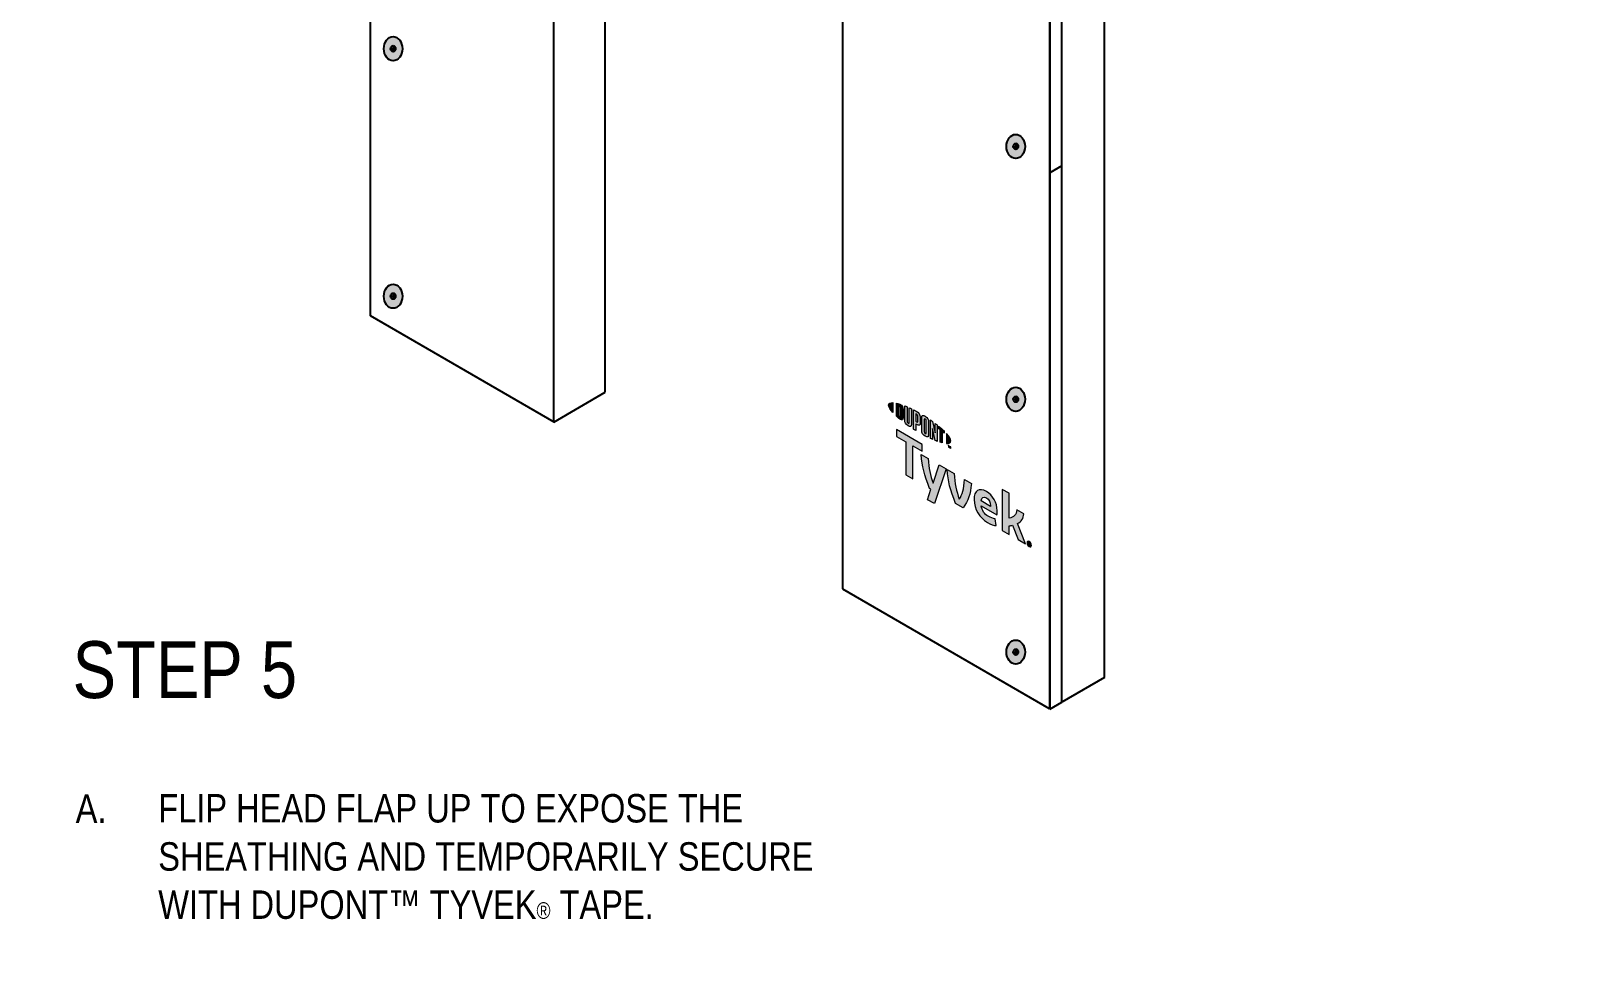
# Model space of a CAD drawing. Header units: inches. Extents: x -26 to 76, y -15 to 22.
# Drawn here: x 8.6 to 17.14, y 2.33 to 7.5 of the extents above; entities that cross this region are included whole.
import ezdxf

# ---------------------------------------------------------------- set-up
doc = ezdxf.new("R2010")
doc.units = ezdxf.units.IN
doc.header["$MEASUREMENT"] = 0
for name, color, linetype, lineweight in [('.ATI-TEXT_2', 7, 'Continuous', 0), ('G-ANNO-TTLB', 7, 'Continuous', 0), ('LOGOS', 7, 'Continuous', 0), ('TYVEK', 7, 'Continuous', 0)]:
    doc.layers.add(name, color=color, linetype=linetype, lineweight=lineweight)

# ---------------------------------------------------------------- blocks, each defined once
blk = doc.blocks.new('Block_16')
at = {"layer": 'TYVEK', "true_color": 0x003b71, "transparency": 33554687}
h = blk.add_hatch(color=156, dxfattribs=at)
h.dxf.hatch_style = 2
edge = h.paths.add_edge_path()
edge.add_ellipse((14.0078, 9.5134), major_axis=(0, 0.0664), ratio=0.766948, start_angle=0, end_angle=360)
at = {"layer": 'TYVEK', "color": 252, "lineweight": 25, "true_color": 0x848484}
for p, q in [((13.9942, 9.5138), (14.0213, 9.5138)), ((14.0078, 9.5309), (14.0078, 9.4967))]:
    blk.add_line(p, q, dxfattribs=at)
at = {"layer": 'TYVEK', "color": 18, "lineweight": 25, "true_color": 0x000000}
blk.add_ellipse((14.0078, 9.5134), major_axis=(0, 0.0664), ratio=0.766948, dxfattribs=at)
at = {"layer": 'TYVEK', "color": 252, "lineweight": 25, "true_color": 0x848484}
blk.add_ellipse((14.0078, 9.5138), major_axis=(0, 0.0171), ratio=0.788846, dxfattribs=at)
blk = doc.blocks.new('Block_17')
at = {"layer": 'TYVEK', "true_color": 0x003b71, "transparency": 33554687}
h = blk.add_hatch(color=156, dxfattribs=at)
h.dxf.hatch_style = 2
edge = h.paths.add_edge_path()
edge.add_spline(control_points=[(13.0035, 10.1261), (13.0035, 10.1118), (13, 10.0985), (12.9942, 10.0876), (12.9942, 10.0876), (12.9556, 10.1097), (12.9556, 10.1097), (12.9556, 10.1097), (12.9525, 10.1115), (12.9525, 10.1115), (12.9525, 10.1115), (12.9408, 10.1182), (12.9408, 10.1182), (12.9408, 10.1182), (12.9028, 10.14), (12.9028, 10.14), (12.9076, 10.17), (12.9281, 10.1925), (12.9525, 10.1925), (12.9807, 10.1925), (13.0035, 10.1628), (13.0035, 10.1261)], knot_values=[0, 0, 0, 0, 1, 1, 1, 2, 2, 2, 3, 3, 3, 4, 4, 4, 5, 5, 5, 6, 6, 6, 7, 7, 7, 7], degree=3, periodic=0)
at = {"layer": 'TYVEK', "color": 252, "lineweight": 25, "true_color": 0x848484}
blk.add_line((12.939, 10.1265), (12.9661, 10.1265), dxfattribs=at)
blk.add_lwpolyline([(12.9525, 10.1436), (12.9525, 10.1265), (12.9525, 10.1115)], dxfattribs=at)
at = {"layer": 'TYVEK', "color": 18, "lineweight": 25, "true_color": 0x000000}
blk.add_open_spline([(13.0035, 10.1261), (13.0035, 10.1118), (13, 10.0985), (12.9942, 10.0876), (12.9942, 10.0876), (12.9556, 10.1097), (12.9556, 10.1097), (12.9556, 10.1097), (12.9525, 10.1115), (12.9525, 10.1115), (12.9525, 10.1115), (12.9408, 10.1182), (12.9408, 10.1182), (12.9408, 10.1182), (12.9028, 10.14), (12.9028, 10.14), (12.9076, 10.17), (12.9281, 10.1925), (12.9525, 10.1925), (12.9807, 10.1925), (13.0035, 10.1628), (13.0035, 10.1261)], degree=3, knots=[0, 0, 0, 0, 1, 1, 1, 2, 2, 2, 3, 3, 3, 4, 4, 4, 5, 5, 5, 6, 6, 6, 7, 7, 7, 7], dxfattribs=at)
at = {"layer": 'TYVEK', "color": 252, "lineweight": 25, "true_color": 0x848484}
blk.add_open_spline([(12.9661, 10.1265), (12.9661, 10.1183), (12.9615, 10.1115), (12.9556, 10.1097), (12.9556, 10.1097), (12.9525, 10.1115), (12.9525, 10.1115), (12.9525, 10.1115), (12.9408, 10.1182), (12.9408, 10.1182), (12.9396, 10.1207), (12.939, 10.1235), (12.939, 10.1265), (12.939, 10.136), (12.9451, 10.1436), (12.9525, 10.1436), (12.96, 10.1436), (12.9661, 10.136), (12.9661, 10.1265)], degree=3, knots=[0, 0, 0, 0, 1, 1, 1, 2, 2, 2, 3, 3, 3, 4, 4, 4, 5, 5, 5, 6, 6, 6, 6], dxfattribs=at)
blk = doc.blocks.new('Block_18')
at = {"layer": 'TYVEK', "true_color": 0x003b71, "transparency": 33554687}
h = blk.add_hatch(color=156, dxfattribs=at)
h.dxf.hatch_style = 2
edge = h.paths.add_edge_path()
edge.add_ellipse((11.7013, 10.8747), major_axis=(0, 0.0664), ratio=0.766948, start_angle=0, end_angle=360)
at = {"layer": 'TYVEK', "color": 252, "lineweight": 25, "true_color": 0x848484}
for p, q in [((11.6878, 10.8751), (11.7149, 10.8751)), ((11.7013, 10.8922), (11.7013, 10.8579))]:
    blk.add_line(p, q, dxfattribs=at)
at = {"layer": 'TYVEK', "color": 18, "lineweight": 25, "true_color": 0x000000}
blk.add_ellipse((11.7013, 10.8747), major_axis=(0, 0.0664), ratio=0.766948, dxfattribs=at)
at = {"layer": 'TYVEK', "color": 252, "lineweight": 25, "true_color": 0x848484}
blk.add_ellipse((11.7013, 10.8751), major_axis=(0, 0.0171), ratio=0.788846, dxfattribs=at)
blk = doc.blocks.new('Block_19')
at = {"layer": 'TYVEK', "true_color": 0x003b71, "transparency": 33554687}
h = blk.add_hatch(color=156, dxfattribs=at)
h.dxf.hatch_style = 2
edge = h.paths.add_edge_path()
edge.add_ellipse((10.5865, 11.4865), major_axis=(0, 0.0664), ratio=0.766948, start_angle=0, end_angle=360)
at = {"layer": 'TYVEK', "color": 252, "lineweight": 25, "true_color": 0x848484}
for p, q in [((10.573, 11.4869), (10.6, 11.4869)), ((10.5865, 11.5041), (10.5865, 11.4698))]:
    blk.add_line(p, q, dxfattribs=at)
at = {"layer": 'TYVEK', "color": 18, "lineweight": 25, "true_color": 0x000000}
blk.add_ellipse((10.5865, 11.4865), major_axis=(0, 0.0664), ratio=0.766948, dxfattribs=at)
at = {"layer": 'TYVEK', "color": 252, "lineweight": 25, "true_color": 0x848484}
blk.add_ellipse((10.5865, 11.4869), major_axis=(0, 0.0171), ratio=0.788846, dxfattribs=at)
blk = doc.blocks.new('Block_20')
at = {"layer": 'TYVEK', "true_color": 0x003b71, "transparency": 33554687}
h = blk.add_hatch(color=156, dxfattribs=at)
h.dxf.hatch_style = 2
edge = h.paths.add_edge_path()
edge.add_ellipse((10.5865, 6.0431), major_axis=(0, 0.0664), ratio=0.766948, start_angle=0, end_angle=360)
at = {"layer": 'TYVEK', "color": 252, "lineweight": 25, "true_color": 0x848484}
for p, q in [((10.573, 6.0435), (10.6, 6.0435)), ((10.5865, 6.0606), (10.5865, 6.0263))]:
    blk.add_line(p, q, dxfattribs=at)
at = {"layer": 'TYVEK', "color": 18, "lineweight": 25, "true_color": 0x000000}
blk.add_ellipse((10.5865, 6.0431), major_axis=(0, 0.0664), ratio=0.766948, dxfattribs=at)
at = {"layer": 'TYVEK', "color": 252, "lineweight": 25, "true_color": 0x848484}
blk.add_ellipse((10.5865, 6.0435), major_axis=(0, 0.0171), ratio=0.788846, dxfattribs=at)
blk = doc.blocks.new('Block_21')
at = {"layer": 'TYVEK', "true_color": 0x003b71, "transparency": 33554687}
h = blk.add_hatch(color=156, dxfattribs=at)
h.dxf.hatch_style = 2
edge = h.paths.add_edge_path()
edge.add_ellipse((10.5865, 8.7648), major_axis=(0, 0.0664), ratio=0.766948, start_angle=0, end_angle=360)
at = {"layer": 'TYVEK', "color": 252, "lineweight": 25, "true_color": 0x848484}
for p, q in [((10.573, 8.7652), (10.6, 8.7652)), ((10.5865, 8.7823), (10.5865, 8.7481))]:
    blk.add_line(p, q, dxfattribs=at)
at = {"layer": 'TYVEK', "color": 18, "lineweight": 25, "true_color": 0x000000}
blk.add_ellipse((10.5865, 8.7648), major_axis=(0, 0.0664), ratio=0.766948, dxfattribs=at)
at = {"layer": 'TYVEK', "color": 252, "lineweight": 25, "true_color": 0x848484}
blk.add_ellipse((10.5865, 8.7652), major_axis=(0, 0.0171), ratio=0.788846, dxfattribs=at)
blk = doc.blocks.new('Block_22')
at = {"layer": 'TYVEK', "true_color": 0x003b71, "transparency": 33554687}
h = blk.add_hatch(color=156, dxfattribs=at)
h.dxf.hatch_style = 2
edge = h.paths.add_edge_path()
edge.add_ellipse((10.5865, 10.1257), major_axis=(0, 0.0664), ratio=0.766948, start_angle=0, end_angle=360)
at = {"layer": 'TYVEK', "color": 252, "lineweight": 25, "true_color": 0x848484}
for p, q in [((10.573, 10.1261), (10.6, 10.1261)), ((10.5865, 10.1432), (10.5865, 10.1089))]:
    blk.add_line(p, q, dxfattribs=at)
at = {"layer": 'TYVEK', "color": 18, "lineweight": 25, "true_color": 0x000000}
blk.add_ellipse((10.5865, 10.1257), major_axis=(0, 0.0664), ratio=0.766948, dxfattribs=at)
at = {"layer": 'TYVEK', "color": 252, "lineweight": 25, "true_color": 0x848484}
blk.add_ellipse((10.5865, 10.1261), major_axis=(0, 0.0171), ratio=0.788846, dxfattribs=at)
blk = doc.blocks.new('Block_23')
at = {"layer": 'TYVEK', "true_color": 0x003b71, "transparency": 33554687}
h = blk.add_hatch(color=156, dxfattribs=at)
h.dxf.hatch_style = 2
edge = h.paths.add_edge_path()
edge.add_ellipse((10.5865, 7.4039), major_axis=(0, 0.0664), ratio=0.766948, start_angle=0, end_angle=360)
at = {"layer": 'TYVEK', "color": 252, "lineweight": 25, "true_color": 0x848484}
for p, q in [((10.573, 7.4043), (10.6, 7.4043)), ((10.5865, 7.4215), (10.5865, 7.3872))]:
    blk.add_line(p, q, dxfattribs=at)
at = {"layer": 'TYVEK', "color": 18, "lineweight": 25, "true_color": 0x000000}
blk.add_ellipse((10.5865, 7.4039), major_axis=(0, 0.0664), ratio=0.766948, dxfattribs=at)
at = {"layer": 'TYVEK', "color": 252, "lineweight": 25, "true_color": 0x848484}
blk.add_ellipse((10.5865, 7.4043), major_axis=(0, 0.0171), ratio=0.788846, dxfattribs=at)
blk = doc.blocks.new('Block_24')
at = {"layer": 'TYVEK', "true_color": 0x003b71, "transparency": 33554687}
h = blk.add_hatch(color=156, dxfattribs=at)
h.dxf.hatch_style = 2
edge = h.paths.add_edge_path()
edge.add_ellipse((14.0078, 4.0867), major_axis=(0, 0.0664), ratio=0.766948, start_angle=0, end_angle=360)
at = {"layer": 'TYVEK', "color": 252, "lineweight": 25, "true_color": 0x848484}
for p, q in [((14.0078, 4.1043), (14.0078, 4.07)), ((13.9942, 4.0871), (14.0213, 4.0871))]:
    blk.add_line(p, q, dxfattribs=at)
at = {"layer": 'TYVEK', "color": 18, "lineweight": 25, "true_color": 0x000000}
blk.add_ellipse((14.0078, 4.0867), major_axis=(0, 0.0664), ratio=0.766948, dxfattribs=at)
at = {"layer": 'TYVEK', "color": 252, "lineweight": 25, "true_color": 0x848484}
blk.add_ellipse((14.0078, 4.0871), major_axis=(0, 0.0171), ratio=0.788846, dxfattribs=at)
blk = doc.blocks.new('Block_25')
at = {"layer": 'TYVEK', "true_color": 0x003b71, "transparency": 33554687}
h = blk.add_hatch(color=156, dxfattribs=at)
h.dxf.hatch_style = 2
edge = h.paths.add_edge_path()
edge.add_ellipse((14.0078, 6.8665), major_axis=(0, 0.0664), ratio=0.766948, start_angle=0, end_angle=360)
at = {"layer": 'TYVEK', "color": 252, "lineweight": 25, "true_color": 0x848484}
for p, q in [((13.9942, 6.8669), (14.0213, 6.8669)), ((14.0078, 6.884), (14.0078, 6.8497))]:
    blk.add_line(p, q, dxfattribs=at)
at = {"layer": 'TYVEK', "color": 18, "lineweight": 25, "true_color": 0x000000}
blk.add_ellipse((14.0078, 6.8665), major_axis=(0, 0.0664), ratio=0.766948, dxfattribs=at)
at = {"layer": 'TYVEK', "color": 252, "lineweight": 25, "true_color": 0x848484}
blk.add_ellipse((14.0078, 6.8669), major_axis=(0, 0.0171), ratio=0.788846, dxfattribs=at)
blk = doc.blocks.new('Block_26')
at = {"layer": 'TYVEK', "true_color": 0x003b71, "transparency": 33554687}
h = blk.add_hatch(color=156, dxfattribs=at)
h.dxf.hatch_style = 2
edge = h.paths.add_edge_path()
edge.add_ellipse((14.0078, 5.4766), major_axis=(0, 0.0664), ratio=0.766948, start_angle=0, end_angle=360)
at = {"layer": 'TYVEK', "color": 252, "lineweight": 25, "true_color": 0x848484}
for p, q in [((13.9942, 5.477), (14.0213, 5.477)), ((14.0078, 5.4941), (14.0078, 5.4599))]:
    blk.add_line(p, q, dxfattribs=at)
at = {"layer": 'TYVEK', "color": 18, "lineweight": 25, "true_color": 0x000000}
blk.add_ellipse((14.0078, 5.4766), major_axis=(0, 0.0664), ratio=0.766948, dxfattribs=at)
at = {"layer": 'TYVEK', "color": 252, "lineweight": 25, "true_color": 0x848484}
blk.add_ellipse((14.0078, 5.477), major_axis=(0, 0.0171), ratio=0.788846, dxfattribs=at)
blk = doc.blocks.new('Block_15')
at = {"layer": 'TYVEK', "true_color": 0x003b71, "transparency": 33554687}
h = blk.add_hatch(color=156, dxfattribs=at)
h.dxf.hatch_style = 2
edge = h.paths.add_edge_path()
edge.add_ellipse((13.9949, 8.176), major_axis=(0, 0.0664), ratio=0.766948, start_angle=0, end_angle=360)
at = {"layer": 'TYVEK', "color": 18, "lineweight": 25, "true_color": 0x000000}
blk.add_ellipse((13.9949, 8.176), major_axis=(0, 0.0664), ratio=0.766948, dxfattribs=at)
at = {"layer": 'TYVEK', "color": 252, "lineweight": 25, "true_color": 0x848484}
blk.add_ellipse((13.9949, 8.1764), major_axis=(0, 0.0171), ratio=0.788846, dxfattribs=at)
at = {"layer": 'TYVEK'}
for name in ['Block_19', 'Block_18', 'Block_22', 'Block_17', 'Block_16', 'Block_21', 'Block_23', 'Block_25', 'Block_20', 'Block_26', 'Block_24']:
    blk.add_blockref(name, (0, 0), dxfattribs=at)
blk = doc.blocks.new('Block_52')
at = {"layer": 'TYVEK', "color": 18, "lineweight": 25, "true_color": 0x000000}
for points in [[(10.4622, 5.9351)], [(11.7911, 5.1657)]]:
    blk.add_lwpolyline(points, dxfattribs=at)
blk = doc.blocks.new('Block_53')
at = {"layer": 'TYVEK', "color": 18, "lineweight": 25, "true_color": 0x000000}
for points in [[(12.9384, 4.5015)], [(14.1965, 3.7732)]]:
    blk.add_lwpolyline(points, dxfattribs=at)
blk = doc.blocks.new('Block_213')
at = {"layer": '.ATI-TEXT_2', "char_height": 0.2, "attachment_point": 7}
for s, insert in [('\\C18;\\c0;\\FArial Narrow|b0|i0|c1;\\H0.156297;\\W1.000000;A.', (8.8422, 3.1476)), ('\\C18;\\c0;\\FArial Narrow|b0|i0|c1;\\H0.156297;\\W1.000000;FLIP HEAD FLAP UP TO EXPOSE THE ', (9.296, 3.1476)), ('\\C18;\\c0;\\FArial Narrow|b0|i0|c1;\\H0.156297;\\W1.000000;SHEATHING AND TEMPORARILY SECURE ', (9.296, 2.8827)), ('\\C18;\\c0;\\FArial Narrow|b0|i0|c1;\\H0.156297;\\W1.000000;WITH DUPONT™ TYVEK\\H0.091121;®\\H0.156297; TAPE.', (9.296, 2.6178))]:
    blk.add_mtext(s, dxfattribs=dict(at, insert=insert))
blk = doc.blocks.new('Block_290')
at = {"layer": 'LOGOS', "true_color": 0x848484, "transparency": 33554687}
h = blk.add_hatch(color=252, dxfattribs=at)
h.dxf.hatch_style = 2
edge = h.paths.add_edge_path()
edge.add_spline(control_points=[(13.3093, 5.4446), (13.3093, 5.4346), (13.3178, 5.4203), (13.3326, 5.4036), (13.3326, 5.4036), (13.3326, 5.4584), (13.3326, 5.4584), (13.3178, 5.459), (13.3093, 5.4545), (13.3093, 5.4446)], knot_values=[0, 0, 0, 0, 1, 1, 1, 2, 2, 2, 3, 3, 3, 3], degree=3, periodic=0)
h = blk.add_hatch(color=252, dxfattribs=at)
h.dxf.hatch_style = 2
edge = h.paths.add_edge_path()
edge.add_spline(control_points=[(13.3771, 5.383), (13.3771, 5.3788), (13.3749, 5.3787), (13.3723, 5.3802), (13.3702, 5.3814), (13.3671, 5.3841), (13.3645, 5.3864), (13.3645, 5.3864), (13.3645, 5.4387), (13.3645, 5.4387), (13.3671, 5.438), (13.3702, 5.4371), (13.3723, 5.4359), (13.3749, 5.4344), (13.3771, 5.4317), (13.3771, 5.4275), (13.3771, 5.4275), (13.3771, 5.383), (13.3771, 5.383)], knot_values=[0, 0, 0, 0, 1, 1, 1, 2, 2, 2, 3, 3, 3, 4, 4, 4, 5, 5, 5, 6, 6, 6, 6], degree=3, periodic=0)
edge = h.paths.add_edge_path()
edge.add_spline(control_points=[(13.374, 5.4486), (13.3698, 5.451), (13.3639, 5.453), (13.3531, 5.4554), (13.3531, 5.4554), (13.3531, 5.3829), (13.3531, 5.3829), (13.3626, 5.3741), (13.3698, 5.3679), (13.374, 5.3656), (13.3835, 5.36), (13.3889, 5.3636), (13.3889, 5.3744), (13.3889, 5.3744), (13.3889, 5.4225), (13.3889, 5.4225), (13.3889, 5.4333), (13.3835, 5.4431), (13.374, 5.4486)], knot_values=[0, 0, 0, 0, 1, 1, 1, 2, 2, 2, 3, 3, 3, 4, 4, 4, 5, 5, 5, 6, 6, 6, 6], degree=3, periodic=0)
h = blk.add_hatch(color=252, dxfattribs=at)
h.dxf.hatch_style = 2
edge = h.paths.add_edge_path()
edge.add_spline(control_points=[(13.4221, 5.3485), (13.4221, 5.3443), (13.4209, 5.3424), (13.4163, 5.3457), (13.4118, 5.3489), (13.4106, 5.3518), (13.4106, 5.3567), (13.4106, 5.3567), (13.4106, 5.4357), (13.4106, 5.4357), (13.4076, 5.4371), (13.401, 5.4399), (13.3981, 5.441), (13.3981, 5.441), (13.3981, 5.3612), (13.3981, 5.3612), (13.3981, 5.3484), (13.4035, 5.3403), (13.4163, 5.3313), (13.428, 5.323), (13.4352, 5.3256), (13.4352, 5.3398), (13.4352, 5.3398), (13.4352, 5.4242), (13.4352, 5.4242), (13.4327, 5.4254), (13.4247, 5.4293), (13.4221, 5.4304), (13.4221, 5.4304), (13.4221, 5.3485), (13.4221, 5.3485)], knot_values=[0, 0, 0, 0, 1, 1, 1, 2, 2, 2, 3, 3, 3, 4, 4, 4, 5, 5, 5, 6, 6, 6, 7, 7, 7, 8, 8, 8, 9, 9, 9, 10, 10, 10, 10], degree=3, periodic=0)
h = blk.add_hatch(color=252, dxfattribs=at)
h.dxf.hatch_style = 2
edge = h.paths.add_edge_path()
edge.add_spline(control_points=[(13.4696, 5.3558), (13.4696, 5.3512), (13.4682, 5.3497), (13.4629, 5.3528), (13.4629, 5.3528), (13.4584, 5.3554), (13.4584, 5.3554), (13.4584, 5.3554), (13.4584, 5.3973), (13.4584, 5.3973), (13.4604, 5.3963), (13.4615, 5.3957), (13.4627, 5.395), (13.4684, 5.3917), (13.4696, 5.3885), (13.4696, 5.3838), (13.4696, 5.3838), (13.4696, 5.3558), (13.4696, 5.3558)], knot_values=[0, 0, 0, 0, 1, 1, 1, 2, 2, 2, 3, 3, 3, 4, 4, 4, 5, 5, 5, 6, 6, 6, 6], degree=3, periodic=0)
edge = h.paths.add_edge_path()
edge.add_spline(control_points=[(13.4635, 5.4094), (13.4612, 5.4107), (13.4529, 5.4151), (13.4453, 5.419), (13.4453, 5.419), (13.4453, 5.3127), (13.4453, 5.3127), (13.4479, 5.3111), (13.4547, 5.3067), (13.4584, 5.3045), (13.4584, 5.3045), (13.4584, 5.3406), (13.4584, 5.3406), (13.4584, 5.3406), (13.4635, 5.3377), (13.4635, 5.3377), (13.4771, 5.3299), (13.4828, 5.3336), (13.4828, 5.3471), (13.4828, 5.3471), (13.4828, 5.3784), (13.4828, 5.3784), (13.4828, 5.3916), (13.4764, 5.4019), (13.4635, 5.4094)], knot_values=[0, 0, 0, 0, 1, 1, 1, 2, 2, 2, 3, 3, 3, 4, 4, 4, 5, 5, 5, 6, 6, 6, 7, 7, 7, 8, 8, 8, 8], degree=3, periodic=0)
h = blk.add_hatch(color=252, dxfattribs=at)
h.dxf.hatch_style = 2
edge = h.paths.add_edge_path()
edge.add_spline(control_points=[(13.5162, 5.2918), (13.5162, 5.2876), (13.5149, 5.2862), (13.5103, 5.2887), (13.5056, 5.2912), (13.5043, 5.2943), (13.5043, 5.2987), (13.5043, 5.2987), (13.5043, 5.3649), (13.5043, 5.3649), (13.5043, 5.3693), (13.5056, 5.371), (13.5103, 5.3681), (13.5149, 5.3653), (13.5162, 5.3623), (13.5162, 5.3581), (13.5162, 5.3581), (13.5162, 5.2918), (13.5162, 5.2918)], knot_values=[0, 0, 0, 0, 1, 1, 1, 2, 2, 2, 3, 3, 3, 4, 4, 4, 5, 5, 5, 6, 6, 6, 6], degree=3, periodic=0)
edge = h.paths.add_edge_path()
edge.add_spline(control_points=[(13.5103, 5.3829), (13.4982, 5.3906), (13.4911, 5.3886), (13.4911, 5.3746), (13.4911, 5.3746), (13.4911, 5.3051), (13.4911, 5.3051), (13.4911, 5.2903), (13.4976, 5.2805), (13.5103, 5.2737), (13.5228, 5.2671), (13.5293, 5.2688), (13.5293, 5.2845), (13.5293, 5.2845), (13.5293, 5.3509), (13.5293, 5.3509), (13.5293, 5.3659), (13.5234, 5.3746), (13.5103, 5.3829)], knot_values=[0, 0, 0, 0, 1, 1, 1, 2, 2, 2, 3, 3, 3, 4, 4, 4, 5, 5, 5, 6, 6, 6, 6], degree=3, periodic=0)
h = blk.add_hatch(color=252, dxfattribs=at)
h.dxf.hatch_style = 2
edge = h.paths.add_edge_path()
edge.add_spline(control_points=[(13.5655, 5.2919), (13.5655, 5.2919), (13.551, 5.3543), (13.551, 5.3543), (13.5471, 5.3571), (13.5423, 5.3605), (13.5387, 5.363), (13.5387, 5.363), (13.5387, 5.261), (13.5387, 5.261), (13.5413, 5.2598), (13.5478, 5.2568), (13.5512, 5.2554), (13.5512, 5.2554), (13.5502, 5.3161), (13.5502, 5.3161), (13.5502, 5.3161), (13.5655, 5.2495), (13.5655, 5.2495), (13.5687, 5.2482), (13.5735, 5.2464), (13.5766, 5.2453), (13.5766, 5.2453), (13.5766, 5.3349), (13.5766, 5.3349), (13.5733, 5.3375), (13.5674, 5.3421), (13.5646, 5.3442), (13.5646, 5.3442), (13.5655, 5.2919), (13.5655, 5.2919)], knot_values=[0, 0, 0, 0, 1, 1, 1, 2, 2, 2, 3, 3, 3, 4, 4, 4, 5, 5, 5, 6, 6, 6, 7, 7, 7, 8, 8, 8, 9, 9, 9, 10, 10, 10, 10], degree=3, periodic=0)
h = blk.add_hatch(color=252, dxfattribs=at)
h.dxf.hatch_style = 2
edge = h.paths.add_edge_path()
edge.add_spline(control_points=[(13.583, 5.3155), (13.5863, 5.313), (13.5894, 5.3104), (13.5925, 5.3079), (13.5925, 5.3079), (13.5925, 5.24), (13.5925, 5.24), (13.5954, 5.2391), (13.6007, 5.2377), (13.6042, 5.2368), (13.6042, 5.2368), (13.6042, 5.2979), (13.6042, 5.2979), (13.6076, 5.295), (13.6108, 5.2921), (13.6137, 5.2895), (13.6137, 5.2895), (13.6137, 5.3025), (13.6137, 5.3025), (13.6045, 5.3115), (13.5946, 5.3203), (13.583, 5.3297), (13.583, 5.3297), (13.583, 5.3155), (13.583, 5.3155)], knot_values=[0, 0, 0, 0, 1, 1, 1, 2, 2, 2, 3, 3, 3, 4, 4, 4, 5, 5, 5, 6, 6, 6, 7, 7, 7, 8, 8, 8, 8], degree=3, periodic=0)
h = blk.add_hatch(color=252, dxfattribs=at)
h.dxf.hatch_style = 2
edge = h.paths.add_edge_path()
edge.add_spline(control_points=[(13.651, 5.2473), (13.651, 5.2372), (13.6425, 5.2328), (13.6277, 5.2332), (13.6277, 5.2332), (13.6277, 5.288), (13.6277, 5.288), (13.6425, 5.2714), (13.651, 5.2572), (13.651, 5.2473)], knot_values=[0, 0, 0, 0, 1, 1, 1, 2, 2, 2, 3, 3, 3, 3], degree=3, periodic=0)
h = blk.add_hatch(color=252, dxfattribs=at)
h.dxf.hatch_style = 2
edge = h.paths.add_edge_path()
edge.add_spline(control_points=[(13.6441, 5.2183), (13.6441, 5.2183), (13.6455, 5.2175), (13.6455, 5.2175), (13.6455, 5.2175), (13.6476, 5.2126), (13.6476, 5.2126), (13.6476, 5.2126), (13.6497, 5.2151), (13.6497, 5.2151), (13.6497, 5.2151), (13.651, 5.2143), (13.651, 5.2143), (13.651, 5.2143), (13.651, 5.2064), (13.651, 5.2064), (13.651, 5.2064), (13.6498, 5.2072), (13.6498, 5.2072), (13.6498, 5.2072), (13.6498, 5.2128), (13.6498, 5.2128), (13.6498, 5.2128), (13.6476, 5.2102), (13.6476, 5.2102), (13.6476, 5.2102), (13.6475, 5.2103), (13.6475, 5.2103), (13.6475, 5.2103), (13.6454, 5.2153), (13.6454, 5.2153), (13.6454, 5.2153), (13.6454, 5.2097), (13.6454, 5.2097), (13.6454, 5.2097), (13.6441, 5.2104), (13.6441, 5.2104), (13.6441, 5.2104), (13.6441, 5.2183), (13.6441, 5.2183)], knot_values=[0, 0, 0, 0, 1, 1, 1, 2, 2, 2, 3, 3, 3, 4, 4, 4, 5, 5, 5, 6, 6, 6, 7, 7, 7, 8, 8, 8, 9, 9, 9, 10, 10, 10, 11, 11, 11, 12, 12, 12, 13, 13, 13, 13], degree=3, periodic=0)
edge = h.paths.add_edge_path()
edge.add_spline(control_points=[(13.6392, 5.2198), (13.6392, 5.2198), (13.6371, 5.221), (13.6371, 5.221), (13.6371, 5.221), (13.6371, 5.2224), (13.6371, 5.2224), (13.6371, 5.2224), (13.6426, 5.2192), (13.6426, 5.2192), (13.6426, 5.2192), (13.6426, 5.2178), (13.6426, 5.2178), (13.6426, 5.2178), (13.6405, 5.219), (13.6405, 5.219), (13.6405, 5.219), (13.6405, 5.2125), (13.6405, 5.2125), (13.6405, 5.2125), (13.6392, 5.2133), (13.6392, 5.2133), (13.6392, 5.2133), (13.6392, 5.2198), (13.6392, 5.2198)], knot_values=[0, 0, 0, 0, 1, 1, 1, 2, 2, 2, 3, 3, 3, 4, 4, 4, 5, 5, 5, 6, 6, 6, 7, 7, 7, 8, 8, 8, 8], degree=3, periodic=0)
at = {"layer": 'LOGOS'}
for points, knots in [([(13.3093, 5.4446), (13.3093, 5.4346), (13.3178, 5.4203), (13.3326, 5.4036), (13.3326, 5.4036), (13.3326, 5.4584), (13.3326, 5.4584), (13.3178, 5.459), (13.3093, 5.4545), (13.3093, 5.4446)], [0, 0, 0, 0, 1, 1, 1, 2, 2, 2, 3, 3, 3, 3]), ([(13.374, 5.4486), (13.3698, 5.451), (13.3639, 5.453), (13.3531, 5.4554), (13.3531, 5.4554), (13.3531, 5.3829), (13.3531, 5.3829), (13.3626, 5.3741), (13.3698, 5.3679), (13.374, 5.3656), (13.3835, 5.36), (13.3889, 5.3636), (13.3889, 5.3744), (13.3889, 5.3744), (13.3889, 5.4225), (13.3889, 5.4225), (13.3889, 5.4333), (13.3835, 5.4431), (13.374, 5.4486)], [0, 0, 0, 0, 1, 1, 1, 2, 2, 2, 3, 3, 3, 4, 4, 4, 5, 5, 5, 6, 6, 6, 6]), ([(13.3771, 5.383), (13.3771, 5.3788), (13.3749, 5.3787), (13.3723, 5.3802), (13.3702, 5.3814), (13.3671, 5.3841), (13.3645, 5.3864), (13.3645, 5.3864), (13.3645, 5.4387), (13.3645, 5.4387), (13.3671, 5.438), (13.3702, 5.4371), (13.3723, 5.4359), (13.3749, 5.4344), (13.3771, 5.4317), (13.3771, 5.4275), (13.3771, 5.4275), (13.3771, 5.383), (13.3771, 5.383)], [0, 0, 0, 0, 1, 1, 1, 2, 2, 2, 3, 3, 3, 4, 4, 4, 5, 5, 5, 6, 6, 6, 6]), ([(13.4221, 5.3485), (13.4221, 5.3443), (13.4209, 5.3424), (13.4163, 5.3457), (13.4118, 5.3489), (13.4106, 5.3518), (13.4106, 5.3567), (13.4106, 5.3567), (13.4106, 5.4357), (13.4106, 5.4357), (13.4076, 5.4371), (13.401, 5.4399), (13.3981, 5.441), (13.3981, 5.441), (13.3981, 5.3612), (13.3981, 5.3612), (13.3981, 5.3484), (13.4035, 5.3403), (13.4163, 5.3313), (13.428, 5.323), (13.4352, 5.3256), (13.4352, 5.3398), (13.4352, 5.3398), (13.4352, 5.4242), (13.4352, 5.4242), (13.4327, 5.4254), (13.4247, 5.4293), (13.4221, 5.4304), (13.4221, 5.4304), (13.4221, 5.3485), (13.4221, 5.3485)], [0, 0, 0, 0, 1, 1, 1, 2, 2, 2, 3, 3, 3, 4, 4, 4, 5, 5, 5, 6, 6, 6, 7, 7, 7, 8, 8, 8, 9, 9, 9, 10, 10, 10, 10]), ([(13.4635, 5.4094), (13.4612, 5.4107), (13.4529, 5.4151), (13.4453, 5.419), (13.4453, 5.419), (13.4453, 5.3127), (13.4453, 5.3127), (13.4479, 5.3111), (13.4547, 5.3067), (13.4584, 5.3045), (13.4584, 5.3045), (13.4584, 5.3406), (13.4584, 5.3406), (13.4584, 5.3406), (13.4635, 5.3377), (13.4635, 5.3377), (13.4771, 5.3299), (13.4828, 5.3336), (13.4828, 5.3471), (13.4828, 5.3471), (13.4828, 5.3784), (13.4828, 5.3784), (13.4828, 5.3916), (13.4764, 5.4019), (13.4635, 5.4094)], [0, 0, 0, 0, 1, 1, 1, 2, 2, 2, 3, 3, 3, 4, 4, 4, 5, 5, 5, 6, 6, 6, 7, 7, 7, 8, 8, 8, 8]), ([(13.4696, 5.3558), (13.4696, 5.3512), (13.4682, 5.3497), (13.4629, 5.3528), (13.4629, 5.3528), (13.4584, 5.3554), (13.4584, 5.3554), (13.4584, 5.3554), (13.4584, 5.3973), (13.4584, 5.3973), (13.4604, 5.3963), (13.4615, 5.3957), (13.4627, 5.395), (13.4684, 5.3917), (13.4696, 5.3885), (13.4696, 5.3838), (13.4696, 5.3838), (13.4696, 5.3558), (13.4696, 5.3558)], [0, 0, 0, 0, 1, 1, 1, 2, 2, 2, 3, 3, 3, 4, 4, 4, 5, 5, 5, 6, 6, 6, 6]), ([(13.5103, 5.3829), (13.4982, 5.3906), (13.4911, 5.3886), (13.4911, 5.3746), (13.4911, 5.3746), (13.4911, 5.3051), (13.4911, 5.3051), (13.4911, 5.2903), (13.4976, 5.2805), (13.5103, 5.2737), (13.5228, 5.2671), (13.5293, 5.2688), (13.5293, 5.2845), (13.5293, 5.2845), (13.5293, 5.3509), (13.5293, 5.3509), (13.5293, 5.3659), (13.5234, 5.3746), (13.5103, 5.3829)], [0, 0, 0, 0, 1, 1, 1, 2, 2, 2, 3, 3, 3, 4, 4, 4, 5, 5, 5, 6, 6, 6, 6]), ([(13.5162, 5.2918), (13.5162, 5.2876), (13.5149, 5.2862), (13.5103, 5.2887), (13.5056, 5.2912), (13.5043, 5.2943), (13.5043, 5.2987), (13.5043, 5.2987), (13.5043, 5.3649), (13.5043, 5.3649), (13.5043, 5.3693), (13.5056, 5.371), (13.5103, 5.3681), (13.5149, 5.3653), (13.5162, 5.3623), (13.5162, 5.3581), (13.5162, 5.3581), (13.5162, 5.2918), (13.5162, 5.2918)], [0, 0, 0, 0, 1, 1, 1, 2, 2, 2, 3, 3, 3, 4, 4, 4, 5, 5, 5, 6, 6, 6, 6]), ([(13.5655, 5.2919), (13.5655, 5.2919), (13.551, 5.3543), (13.551, 5.3543), (13.5471, 5.3571), (13.5423, 5.3605), (13.5387, 5.363), (13.5387, 5.363), (13.5387, 5.261), (13.5387, 5.261), (13.5413, 5.2598), (13.5478, 5.2568), (13.5512, 5.2554), (13.5512, 5.2554), (13.5502, 5.3161), (13.5502, 5.3161), (13.5502, 5.3161), (13.5655, 5.2495), (13.5655, 5.2495), (13.5687, 5.2482), (13.5735, 5.2464), (13.5766, 5.2453), (13.5766, 5.2453), (13.5766, 5.3349), (13.5766, 5.3349), (13.5733, 5.3375), (13.5674, 5.3421), (13.5646, 5.3442), (13.5646, 5.3442), (13.5655, 5.2919), (13.5655, 5.2919)], [0, 0, 0, 0, 1, 1, 1, 2, 2, 2, 3, 3, 3, 4, 4, 4, 5, 5, 5, 6, 6, 6, 7, 7, 7, 8, 8, 8, 9, 9, 9, 10, 10, 10, 10]), ([(13.583, 5.3155), (13.5863, 5.313), (13.5894, 5.3104), (13.5925, 5.3079), (13.5925, 5.3079), (13.5925, 5.24), (13.5925, 5.24), (13.5954, 5.2391), (13.6007, 5.2377), (13.6042, 5.2368), (13.6042, 5.2368), (13.6042, 5.2979), (13.6042, 5.2979), (13.6076, 5.295), (13.6108, 5.2921), (13.6137, 5.2895), (13.6137, 5.2895), (13.6137, 5.3025), (13.6137, 5.3025), (13.6045, 5.3115), (13.5946, 5.3203), (13.583, 5.3297), (13.583, 5.3297), (13.583, 5.3155), (13.583, 5.3155)], [0, 0, 0, 0, 1, 1, 1, 2, 2, 2, 3, 3, 3, 4, 4, 4, 5, 5, 5, 6, 6, 6, 7, 7, 7, 8, 8, 8, 8]), ([(13.651, 5.2473), (13.651, 5.2372), (13.6425, 5.2328), (13.6277, 5.2332), (13.6277, 5.2332), (13.6277, 5.288), (13.6277, 5.288), (13.6425, 5.2714), (13.651, 5.2572), (13.651, 5.2473)], [0, 0, 0, 0, 1, 1, 1, 2, 2, 2, 3, 3, 3, 3]), ([(13.6392, 5.2198), (13.6392, 5.2198), (13.6371, 5.221), (13.6371, 5.221), (13.6371, 5.221), (13.6371, 5.2224), (13.6371, 5.2224), (13.6371, 5.2224), (13.6426, 5.2192), (13.6426, 5.2192), (13.6426, 5.2192), (13.6426, 5.2178), (13.6426, 5.2178), (13.6426, 5.2178), (13.6405, 5.219), (13.6405, 5.219), (13.6405, 5.219), (13.6405, 5.2125), (13.6405, 5.2125), (13.6405, 5.2125), (13.6392, 5.2133), (13.6392, 5.2133), (13.6392, 5.2133), (13.6392, 5.2198), (13.6392, 5.2198)], [0, 0, 0, 0, 1, 1, 1, 2, 2, 2, 3, 3, 3, 4, 4, 4, 5, 5, 5, 6, 6, 6, 7, 7, 7, 8, 8, 8, 8]), ([(13.6441, 5.2183), (13.6441, 5.2183), (13.6455, 5.2175), (13.6455, 5.2175), (13.6455, 5.2175), (13.6476, 5.2126), (13.6476, 5.2126), (13.6476, 5.2126), (13.6497, 5.2151), (13.6497, 5.2151), (13.6497, 5.2151), (13.651, 5.2143), (13.651, 5.2143), (13.651, 5.2143), (13.651, 5.2064), (13.651, 5.2064), (13.651, 5.2064), (13.6498, 5.2072), (13.6498, 5.2072), (13.6498, 5.2072), (13.6498, 5.2128), (13.6498, 5.2128), (13.6498, 5.2128), (13.6476, 5.2102), (13.6476, 5.2102), (13.6476, 5.2102), (13.6475, 5.2103), (13.6475, 5.2103), (13.6475, 5.2103), (13.6454, 5.2153), (13.6454, 5.2153), (13.6454, 5.2153), (13.6454, 5.2097), (13.6454, 5.2097), (13.6454, 5.2097), (13.6441, 5.2104), (13.6441, 5.2104), (13.6441, 5.2104), (13.6441, 5.2183), (13.6441, 5.2183)], [0, 0, 0, 0, 1, 1, 1, 2, 2, 2, 3, 3, 3, 4, 4, 4, 5, 5, 5, 6, 6, 6, 7, 7, 7, 8, 8, 8, 9, 9, 9, 10, 10, 10, 11, 11, 11, 12, 12, 12, 13, 13, 13, 13])]:
    blk.add_open_spline(points, degree=3, knots=knots, dxfattribs=at)
blk = doc.blocks.new('Block_294')
at = {"layer": 'LOGOS', "true_color": 0x848484, "transparency": 33554687}
h = blk.add_hatch(color=252, dxfattribs=at)
h.dxf.hatch_style = 2
h.paths.add_polyline_path([(13.4934, 5.2288), (13.3531, 5.3098), (13.3531, 5.2717), (13.4037, 5.2425), (13.4037, 5.062), (13.4427, 5.0395), (13.4427, 5.22), (13.4934, 5.1907)])
h = blk.add_hatch(color=252, dxfattribs=at)
h.dxf.hatch_style = 2
edge = h.paths.add_edge_path()
edge.add_spline(control_points=[(13.7266, 5.0352), (13.7241, 4.9832), (13.7138, 4.9529), (13.6977, 4.9269), (13.6822, 4.9712), (13.6721, 5.0132), (13.6691, 5.0684), (13.6691, 5.0684), (13.6312, 5.0902), (13.6312, 5.0902), (13.6353, 5.0251), (13.6476, 4.9777), (13.677, 4.9042), (13.677, 4.9042), (13.7187, 4.8802), (13.7187, 4.8802), (13.747, 4.9203), (13.7587, 4.9538), (13.7642, 5.0135), (13.7642, 5.0135), (13.7266, 5.0352), (13.7266, 5.0352)], knot_values=[0, 0, 0, 0, 1, 1, 1, 2, 2, 2, 3, 3, 3, 4, 4, 4, 5, 5, 5, 6, 6, 6, 7, 7, 7, 7], degree=3, periodic=0)
h = blk.add_hatch(color=252, dxfattribs=at)
h.dxf.hatch_style = 2
edge = h.paths.add_edge_path()
edge.add_spline(control_points=[(13.8178, 4.9178), (13.8178, 4.9178), (13.8696, 4.888), (13.8696, 4.888), (13.8696, 4.888), (13.8696, 4.8917), (13.8696, 4.8917), (13.8696, 4.9092), (13.8614, 4.9267), (13.8464, 4.9354), (13.8306, 4.9445), (13.8203, 4.9377), (13.8178, 4.9178)], knot_values=[0, 0, 0, 0, 1, 1, 1, 2, 2, 2, 3, 3, 3, 4, 4, 4, 4], degree=3, periodic=0)
edge = h.paths.add_edge_path()
edge.add_spline(control_points=[(13.9004, 4.7821), (13.8884, 4.7828), (13.8707, 4.7886), (13.8527, 4.799), (13.8088, 4.8244), (13.7789, 4.8735), (13.7789, 4.9253), (13.7789, 4.975), (13.8064, 4.9928), (13.8464, 4.9697), (13.8821, 4.9491), (13.9055, 4.9065), (13.9055, 4.8647), (13.9055, 4.8553), (13.905, 4.8475), (13.9045, 4.8416), (13.9045, 4.8416), (13.8184, 4.8913), (13.8184, 4.8913), (13.8219, 4.8643), (13.8347, 4.8456), (13.8565, 4.8331), (13.8699, 4.8253), (13.8827, 4.8214), (13.8944, 4.8202), (13.8944, 4.8202), (13.9004, 4.7821), (13.9004, 4.7821)], knot_values=[0, 0, 0, 0, 1, 1, 1, 2, 2, 2, 3, 3, 3, 4, 4, 4, 5, 5, 5, 6, 6, 6, 7, 7, 7, 8, 8, 8, 9, 9, 9, 9], degree=3, periodic=0)
h = blk.add_hatch(color=252, dxfattribs=at)
h.dxf.hatch_style = 2
edge = h.paths.add_edge_path()
edge.add_spline(control_points=[(14.017, 4.7932), (14.017, 4.7932), (14.0622, 4.6818), (14.0622, 4.6818), (14.0622, 4.6818), (14.0213, 4.7054), (14.0213, 4.7054), (14.0213, 4.7054), (13.99, 4.7844), (13.99, 4.7844), (13.9843, 4.783), (13.9783, 4.7818), (13.9717, 4.7809), (13.9717, 4.7809), (13.9717, 4.734), (13.9717, 4.734), (13.9717, 4.734), (13.9341, 4.7558), (13.9341, 4.7558), (13.9341, 4.7558), (13.9341, 4.9797), (13.9341, 4.9797), (13.9341, 4.9797), (13.9717, 4.9601), (13.9717, 4.9601), (13.9717, 4.9601), (13.9717, 4.8224), (13.9717, 4.8224), (13.9973, 4.8267), (14.0099, 4.8413), (14.0142, 4.8691), (14.0142, 4.8691), (14.0516, 4.8475), (14.0516, 4.8475), (14.0507, 4.8212), (14.0388, 4.804), (14.017, 4.7932)], knot_values=[0, 0, 0, 0, 1, 1, 1, 2, 2, 2, 3, 3, 3, 4, 4, 4, 5, 5, 5, 6, 6, 6, 7, 7, 7, 8, 8, 8, 9, 9, 9, 10, 10, 10, 11, 11, 11, 12, 12, 12, 12], degree=3, periodic=0)
at = {"layer": 'LOGOS'}
blk.add_lwpolyline([(13.4934, 5.2288), (13.3531, 5.3098), (13.3531, 5.2717), (13.4037, 5.2425), (13.4037, 5.062), (13.4427, 5.0395), (13.4427, 5.22), (13.4934, 5.1907)], close=True, dxfattribs=at)
for points, knots in [([(13.7266, 5.0352), (13.7241, 4.9832), (13.7138, 4.9529), (13.6977, 4.9269), (13.6822, 4.9712), (13.6721, 5.0132), (13.6691, 5.0684), (13.6691, 5.0684), (13.6312, 5.0902), (13.6312, 5.0902), (13.6353, 5.0251), (13.6476, 4.9777), (13.677, 4.9042), (13.677, 4.9042), (13.7187, 4.8802), (13.7187, 4.8802), (13.747, 4.9203), (13.7587, 4.9538), (13.7642, 5.0135), (13.7642, 5.0135), (13.7266, 5.0352), (13.7266, 5.0352)], [0, 0, 0, 0, 1, 1, 1, 2, 2, 2, 3, 3, 3, 4, 4, 4, 5, 5, 5, 6, 6, 6, 7, 7, 7, 7]), ([(13.9004, 4.7821), (13.8884, 4.7828), (13.8707, 4.7886), (13.8527, 4.799), (13.8088, 4.8244), (13.7789, 4.8735), (13.7789, 4.9253), (13.7789, 4.975), (13.8064, 4.9928), (13.8464, 4.9697), (13.8821, 4.9491), (13.9055, 4.9065), (13.9055, 4.8647), (13.9055, 4.8553), (13.905, 4.8475), (13.9045, 4.8416), (13.9045, 4.8416), (13.8184, 4.8913), (13.8184, 4.8913), (13.8219, 4.8643), (13.8347, 4.8456), (13.8565, 4.8331), (13.8699, 4.8253), (13.8827, 4.8214), (13.8944, 4.8202), (13.8944, 4.8202), (13.9004, 4.7821), (13.9004, 4.7821)], [0, 0, 0, 0, 1, 1, 1, 2, 2, 2, 3, 3, 3, 4, 4, 4, 5, 5, 5, 6, 6, 6, 7, 7, 7, 8, 8, 8, 9, 9, 9, 9]), ([(14.017, 4.7932), (14.017, 4.7932), (14.0622, 4.6818), (14.0622, 4.6818), (14.0622, 4.6818), (14.0213, 4.7054), (14.0213, 4.7054), (14.0213, 4.7054), (13.99, 4.7844), (13.99, 4.7844), (13.9843, 4.783), (13.9783, 4.7818), (13.9717, 4.7809), (13.9717, 4.7809), (13.9717, 4.734), (13.9717, 4.734), (13.9717, 4.734), (13.9341, 4.7558), (13.9341, 4.7558), (13.9341, 4.7558), (13.9341, 4.9797), (13.9341, 4.9797), (13.9341, 4.9797), (13.9717, 4.9601), (13.9717, 4.9601), (13.9717, 4.9601), (13.9717, 4.8224), (13.9717, 4.8224), (13.9973, 4.8267), (14.0099, 4.8413), (14.0142, 4.8691), (14.0142, 4.8691), (14.0516, 4.8475), (14.0516, 4.8475), (14.0507, 4.8212), (14.0388, 4.804), (14.017, 4.7932)], [0, 0, 0, 0, 1, 1, 1, 2, 2, 2, 3, 3, 3, 4, 4, 4, 5, 5, 5, 6, 6, 6, 7, 7, 7, 8, 8, 8, 9, 9, 9, 10, 10, 10, 11, 11, 11, 12, 12, 12, 12]), ([(13.8178, 4.9178), (13.8178, 4.9178), (13.8696, 4.888), (13.8696, 4.888), (13.8696, 4.888), (13.8696, 4.8917), (13.8696, 4.8917), (13.8696, 4.9092), (13.8614, 4.9267), (13.8464, 4.9354), (13.8306, 4.9445), (13.8203, 4.9377), (13.8178, 4.9178)], [0, 0, 0, 0, 1, 1, 1, 2, 2, 2, 3, 3, 3, 4, 4, 4, 4])]:
    blk.add_open_spline(points, degree=3, knots=knots, dxfattribs=at)
blk = doc.blocks.new('Block_293')
at = {"layer": 'LOGOS', "true_color": 0x848484, "transparency": 33554687}
h = blk.add_hatch(color=252, dxfattribs=at)
h.dxf.hatch_style = 2
edge = h.paths.add_edge_path()
edge.add_spline(control_points=[(13.587, 5.1158), (13.587, 5.1158), (13.5532, 5.0151), (13.5532, 5.0151), (13.5389, 5.0572), (13.5295, 5.0979), (13.5267, 5.1506), (13.5267, 5.1506), (13.4888, 5.1724), (13.4888, 5.1724), (13.4929, 5.1073), (13.5052, 5.0599), (13.5346, 4.9864), (13.5346, 4.9864), (13.5421, 4.9821), (13.5421, 4.9821), (13.5421, 4.9821), (13.5229, 4.9245), (13.5229, 4.9245), (13.5229, 4.9245), (13.5605, 4.9028), (13.5605, 4.9028), (13.5605, 4.9028), (13.6246, 5.0941), (13.6246, 5.0941), (13.6246, 5.0941), (13.587, 5.1158), (13.587, 5.1158)], knot_values=[0, 0, 0, 0, 1, 1, 1, 2, 2, 2, 3, 3, 3, 4, 4, 4, 5, 5, 5, 6, 6, 6, 7, 7, 7, 8, 8, 8, 9, 9, 9, 9], degree=3, periodic=0)
at = {"layer": 'LOGOS'}
blk.add_open_spline([(13.587, 5.1158), (13.587, 5.1158), (13.5532, 5.0151), (13.5532, 5.0151), (13.5389, 5.0572), (13.5295, 5.0979), (13.5267, 5.1506), (13.5267, 5.1506), (13.4888, 5.1724), (13.4888, 5.1724), (13.4929, 5.1073), (13.5052, 5.0599), (13.5346, 4.9864), (13.5346, 4.9864), (13.5421, 4.9821), (13.5421, 4.9821), (13.5421, 4.9821), (13.5229, 4.9245), (13.5229, 4.9245), (13.5229, 4.9245), (13.5605, 4.9028), (13.5605, 4.9028), (13.5605, 4.9028), (13.6246, 5.0941), (13.6246, 5.0941), (13.6246, 5.0941), (13.587, 5.1158), (13.587, 5.1158)], degree=3, knots=[0, 0, 0, 0, 1, 1, 1, 2, 2, 2, 3, 3, 3, 4, 4, 4, 5, 5, 5, 6, 6, 6, 7, 7, 7, 8, 8, 8, 9, 9, 9, 9], dxfattribs=at)
blk.add_blockref('Block_294', (0, 0), dxfattribs=at)
blk = doc.blocks.new('Block_295')
at = {"layer": 'LOGOS', "true_color": 0x848484, "transparency": 33554687}
h = blk.add_hatch(color=252, dxfattribs=at)
h.dxf.hatch_style = 2
edge = h.paths.add_edge_path()
edge.add_spline(control_points=[(14.0802, 4.6861), (14.0802, 4.6861), (14.0802, 4.682), (14.0802, 4.682), (14.0802, 4.682), (14.0818, 4.6811), (14.0818, 4.6811), (14.0833, 4.6803), (14.0841, 4.6803), (14.0841, 4.6818), (14.0841, 4.6834), (14.0833, 4.6844), (14.0818, 4.6852), (14.0818, 4.6852), (14.0802, 4.6861), (14.0802, 4.6861)], knot_values=[0, 0, 0, 0, 1, 1, 1, 2, 2, 2, 3, 3, 3, 4, 4, 4, 5, 5, 5, 5], degree=3, periodic=0)
edge = h.paths.add_edge_path()
edge.add_spline(control_points=[(14.0775, 4.6903), (14.0775, 4.6903), (14.0818, 4.6878), (14.0818, 4.6878), (14.085, 4.6859), (14.0867, 4.6832), (14.0867, 4.6803), (14.0867, 4.6784), (14.0859, 4.6774), (14.0843, 4.6776), (14.0851, 4.6754), (14.0862, 4.673), (14.0875, 4.6704), (14.0875, 4.6704), (14.0843, 4.6722), (14.0843, 4.6722), (14.0832, 4.6746), (14.0823, 4.6766), (14.0816, 4.6787), (14.0816, 4.6787), (14.0802, 4.6795), (14.0802, 4.6795), (14.0802, 4.6795), (14.0802, 4.6746), (14.0802, 4.6746), (14.0802, 4.6746), (14.0775, 4.6761), (14.0775, 4.6761), (14.0775, 4.6761), (14.0775, 4.6903), (14.0775, 4.6903)], knot_values=[0, 0, 0, 0, 1, 1, 1, 2, 2, 2, 3, 3, 3, 4, 4, 4, 5, 5, 5, 6, 6, 6, 7, 7, 7, 8, 8, 8, 9, 9, 9, 10, 10, 10, 10], degree=3, periodic=0)
edge = h.paths.add_edge_path()
edge.add_spline(control_points=[(14.0819, 4.6914), (14.076, 4.6948), (14.0726, 4.6928), (14.0726, 4.6858), (14.0726, 4.6787), (14.076, 4.6729), (14.0819, 4.6695), (14.0878, 4.6661), (14.0912, 4.668), (14.0912, 4.675), (14.0912, 4.6821), (14.0878, 4.688), (14.0819, 4.6914)], knot_values=[0, 0, 0, 0, 1, 1, 1, 2, 2, 2, 3, 3, 3, 4, 4, 4, 4], degree=3, periodic=0)
edge = h.paths.add_edge_path()
edge.add_spline(control_points=[(14.0819, 4.6942), (14.0892, 4.69), (14.0941, 4.6818), (14.0941, 4.6734), (14.0941, 4.665), (14.0892, 4.6625), (14.0819, 4.6667), (14.0745, 4.671), (14.0698, 4.679), (14.0698, 4.6874), (14.0698, 4.6959), (14.0746, 4.6985), (14.0819, 4.6942)], knot_values=[0, 0, 0, 0, 1, 1, 1, 2, 2, 2, 3, 3, 3, 4, 4, 4, 4], degree=3, periodic=0)
at = {"layer": 'LOGOS'}
for points, knots in [([(14.0819, 4.6942), (14.0892, 4.69), (14.0941, 4.6818), (14.0941, 4.6734), (14.0941, 4.665), (14.0892, 4.6625), (14.0819, 4.6667), (14.0745, 4.671), (14.0698, 4.679), (14.0698, 4.6874), (14.0698, 4.6959), (14.0746, 4.6985), (14.0819, 4.6942)], [0, 0, 0, 0, 1, 1, 1, 2, 2, 2, 3, 3, 3, 4, 4, 4, 4]), ([(14.0819, 4.6914), (14.076, 4.6948), (14.0726, 4.6928), (14.0726, 4.6858), (14.0726, 4.6787), (14.076, 4.6729), (14.0819, 4.6695), (14.0878, 4.6661), (14.0912, 4.668), (14.0912, 4.675), (14.0912, 4.6821), (14.0878, 4.688), (14.0819, 4.6914)], [0, 0, 0, 0, 1, 1, 1, 2, 2, 2, 3, 3, 3, 4, 4, 4, 4]), ([(14.0775, 4.6903), (14.0775, 4.6903), (14.0818, 4.6878), (14.0818, 4.6878), (14.085, 4.6859), (14.0867, 4.6832), (14.0867, 4.6803), (14.0867, 4.6784), (14.0859, 4.6774), (14.0843, 4.6776), (14.0851, 4.6754), (14.0862, 4.673), (14.0875, 4.6704), (14.0875, 4.6704), (14.0843, 4.6722), (14.0843, 4.6722), (14.0832, 4.6746), (14.0823, 4.6766), (14.0816, 4.6787), (14.0816, 4.6787), (14.0802, 4.6795), (14.0802, 4.6795), (14.0802, 4.6795), (14.0802, 4.6746), (14.0802, 4.6746), (14.0802, 4.6746), (14.0775, 4.6761), (14.0775, 4.6761), (14.0775, 4.6761), (14.0775, 4.6903), (14.0775, 4.6903)], [0, 0, 0, 0, 1, 1, 1, 2, 2, 2, 3, 3, 3, 4, 4, 4, 5, 5, 5, 6, 6, 6, 7, 7, 7, 8, 8, 8, 9, 9, 9, 10, 10, 10, 10]), ([(14.0802, 4.6861), (14.0802, 4.6861), (14.0802, 4.682), (14.0802, 4.682), (14.0802, 4.682), (14.0818, 4.6811), (14.0818, 4.6811), (14.0833, 4.6803), (14.0841, 4.6803), (14.0841, 4.6818), (14.0841, 4.6834), (14.0833, 4.6844), (14.0818, 4.6852), (14.0818, 4.6852), (14.0802, 4.6861), (14.0802, 4.6861)], [0, 0, 0, 0, 1, 1, 1, 2, 2, 2, 3, 3, 3, 4, 4, 4, 5, 5, 5, 5])]:
    blk.add_open_spline(points, degree=3, knots=knots, dxfattribs=at)
blk = doc.blocks.new('Block_292')
at = {"layer": 'LOGOS'}
for name in ['Block_293', 'Block_295']:
    blk.add_blockref(name, (0, 0), dxfattribs=at)
blk = doc.blocks.new('Block_291')
at = {"layer": 'LOGOS'}
blk.add_blockref('Block_292', (0, 0), dxfattribs=at)
blk = doc.blocks.new('Block_289')
at = {"layer": 'LOGOS'}
for name in ['Block_290', 'Block_291']:
    blk.add_blockref(name, (0, 0), dxfattribs=at)

msp = doc.modelspace()

# ---------------------------------------------------------------- hatches: boundary and pattern name
at = {"layer": 'G-ANNO-TTLB', "true_color": 0xff00ff, "transparency": 33554687}
h = msp.add_hatch(color=6, dxfattribs=at)
edge = h.paths.add_edge_path()
edge.add_spline(control_points=[(20.0342, -15.1346), (20.0342, -15.1346), (-20.6658, -15.1346), (-20.6658, -15.1346), (-20.6658, -15.1346), (-20.6658, 19.0008), (-20.6658, 19.0008), (-20.6658, 19.0008), (20.0342, 19.0008), (20.0342, 19.0008), (20.0342, 19.0008), (20.0342, -15.1346), (20.0342, -15.1346)], knot_values=[0, 0, 0, 0, 1, 1, 1, 2, 2, 2, 3, 3, 3, 4, 4, 4, 4], degree=3, periodic=0)
edge = h.paths.add_edge_path()
edge.add_spline(control_points=[(-20.5408, 18.8757), (-20.5408, 18.8757), (-20.5408, -15.0095), (-20.5408, -15.0095), (-20.5408, -15.0095), (19.9092, -15.0095), (19.9092, -15.0095), (19.9092, -15.0095), (19.9092, 18.8757), (19.9092, 18.8757), (19.9092, 18.8757), (-20.5408, 18.8757), (-20.5408, 18.8757)], knot_values=[0, 0, 0, 0, 1, 1, 1, 2, 2, 2, 3, 3, 3, 4, 4, 4, 4], degree=3, periodic=0)
edge.add_line((-20.5408, 18.8757), (-20.5408, 18.8757))

# ---------------------------------------------------------------- linework, layer by layer
at = {"layer": 'G-ANNO-TTLB'}
for points in [[(20.0342, -15.1346), (20.0342, -15.1346), (-20.6658, -15.1346), (-20.6658, -15.1346), (-20.6658, -15.1346), (-20.6658, 19.0008), (-20.6658, 19.0008), (-20.6658, 19.0008), (20.0342, 19.0008), (20.0342, 19.0008), (20.0342, 19.0008), (20.0342, -15.1346), (20.0342, -15.1346)], [(-20.5408, 18.8757), (-20.5408, 18.8757), (-20.5408, -15.0095), (-20.5408, -15.0095), (-20.5408, -15.0095), (19.9092, -15.0095), (19.9092, -15.0095), (19.9092, -15.0095), (19.9092, 18.8757), (19.9092, 18.8757), (19.9092, 18.8757), (-20.5408, 18.8757), (-20.5408, 18.8757)]]:
    msp.add_open_spline(points, degree=3, knots=[0, 0, 0, 0, 1, 1, 1, 2, 2, 2, 3, 3, 3, 4, 4, 4, 4], dxfattribs=at)
at = {"layer": 'TYVEK', "color": 18, "lineweight": 25, "true_color": 0x000000}
for p, q in [((10.4604, 11.8012), (10.4604, 5.9351)), ((11.4688, 5.3508), (11.4688, 10.0377)), ((11.7522, 5.5151), (11.7522, 9.8788)), ((14.1947, 9.6689), (14.1947, 3.7732)), ((13.0585, 4.4342), (13.0585, 9.1298)), ((14.1947, 3.7732), (14.1947, 8.8662)), ((10.4604, 5.9368), (11.4688, 5.3531)), ((11.4688, 5.3508), (11.7522, 5.5151)), ((14.1936, 3.7756), (13.058, 4.433))]:
    msp.add_line(p, q, dxfattribs=at)
at = {"layer": 'TYVEK', "color": 33, "lineweight": 25, "true_color": 0xcc9966}
for q in [(14.4949, 9.8426), (14.2615, 3.8118)]:
    msp.add_line((14.4949, 3.9469), q, dxfattribs=at)
at = {"layer": 'TYVEK', "color": 2, "lineweight": 25, "true_color": 0xffff00}
for p, q in [((14.2615, 3.8118), (14.2615, 9.7075)), ((14.2615, 6.7597), (14.1947, 6.721)), ((14.1947, 3.7732), (14.2615, 3.8118))]:
    msp.add_line(p, q, dxfattribs=at)
at = {"layer": 'TYVEK', "color": 18, "lineweight": 18, "true_color": 0x000000}
for points in [[(11.4688, 5.3531)], [(13.058, 4.433)]]:
    msp.add_lwpolyline(points, dxfattribs=at)

# ---------------------------------------------------------------- block references
at = {"layer": '.ATI-TEXT_2'}
msp.add_blockref('Block_213', (0, 0), dxfattribs=at)
at = {"layer": 'LOGOS'}
msp.add_blockref('Block_289', (0, 0), dxfattribs=at)
at = {"layer": 'TYVEK'}
for name in ['Block_15', 'Block_52', 'Block_53']:
    msp.add_blockref(name, (0, 0), dxfattribs=at)

# ---------------------------------------------------------------- texts
at = {"layer": '.ATI-TEXT_2', "insert": (8.8254, 3.8294), "char_height": 0.2, "attachment_point": 7}
msp.add_mtext('\\C18;\\c0;\\FArial Narrow|b0|i0|c1;\\H0.312594;\\W1.000000;STEP 5', dxfattribs=at)

doc.saveas('drawing.dxf')
